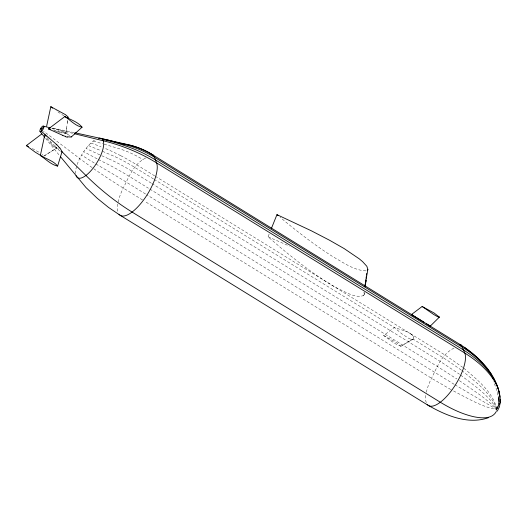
<?xml version="1.0" encoding="UTF-8"?>
<svg xmlns="http://www.w3.org/2000/svg" width="527" height="527" viewBox="0 0 527 527"><rect width="100%" height="100%" fill="white"/><g stroke="black" fill="none" stroke-linecap="round" stroke-linejoin="round"><path stroke-width="0.4" stroke-dasharray="2.63 1.98" d="M498.865 397.529L498.832 401.449L498.885 395.968M499.372 396.462L499.161 401.726L499.286 397.997M43.491 156.4L56.554 148.127L55.572 145.584M498.726 402.167L498.707 396.376M499.095 401.614L499.247 397.766M66.659 127.857L65.961 133.12L61.488 132.89M364.276 294.514L364.565 292.175M65.961 133.12L67.535 121.282M67.364 122.593L67.693 120.275M269.165 234.014L268.059 236.781L281.194 248.118A561.295 360.04 12.1 0 0 293.559 258.164C307.775 269.297 322.333 280.16 338.275 288.737C346.008 291.991 354.783 298.341 363.459 295.64L363.933 292.478M498.68 402.924L497.139 408.919M498.628 404.459L497.224 408.781C500.051 399.716 497.389 390.006 493.358 381.746M498.621 405.395L497.587 408.109M496.243 411.607L496.697 410.23M497.64 408.234L498.351 406.923M363.459 295.64L364.315 294.382L364.19 292.637M461.217 370.053L447.351 360.33L413.076 339.111L400.869 346.246M413.076 339.111L400.902 346.186C394.565 344.414 389.242 339.085 383.656 335.547L394.282 327.517L405.072 330.963M145.768 157.935C133.456 164.141 129.135 176.631 123.278 188.067A32.516 12.095 -58.3 0 0 117.824 211.768M453.997 348.11C441.685 354.309 437.364 366.799 431.508 378.241A32.516 12.095 -58.3 0 0 426.231 392.76M44.413 155.735L56.633 147.962M56.554 148.127L53.938 146.473M412.812 339.316L410.922 339.197M365.876 270.878C353.795 270.331 343.406 262.545 333.169 256.873C314.547 244.983 297.03 231.445 280.094 217.282M459.392 380.639C472.238 389.743 486.052 398.023 496.921 409.545C480.532 406.673 466.079 397.239 451.402 389.875M51.791 128.509L59.992 130.465M74.09 132.58L52.061 127.791M52.048 128.272L72.818 133.338M53.53 130.07L63.385 132.85M93.312 141.032L102.587 143.739M104.155 144.2L118.391 148.456A102.844 69.004 52.9 0 1 143.304 159.773M57.983 131.981L55.855 131.282M54.722 130.88L55.276 131.078M63.741 131.598L66.066 132.988M65.928 133.733L66.283 133.865M88.444 145.577L101.144 150.742M102.561 151.335L115.314 156.815M67.397 134.306L70.618 135.94M268.059 236.781L285.911 244.561A561.295 360.04 12.1 0 1 289.356 246.122M108.318 158.653L101.197 155.472M99.787 154.833L86.026 148.469M383.656 335.547L395.612 342.056L400.902 346.186M98.463 159.549L105.532 163.126A127.112 36.778 38.6 0 1 129.168 176.321L148.43 188.211M120.591 155.61L113.634 152.178A222.565 106.085 -4.4 0 0 103.891 147.916M97.073 158.831L83.721 151.657M32.364 148.528L39.505 152.56M496.921 409.545L455.447 385.099M450.75 389.512L431.508 378.241L144.602 201.228M63.978 115.887L56.125 110.729M454.162 384.315L146.888 194.825M154.661 175.866L136.704 164.786A82.337 17.977 36.8 0 0 120.591 155.623M155.327 176.275L444.933 354.954L462.686 367.312M153.436 178.923L134.49 167.23A87.429 26.607 39 0 0 115.327 156.829M154.108 179.338L394.282 327.517L401.798 333.789L408.188 338.024A18.55 17.207 -52.5 0 0 410.915 339.217M151.209 183.113L131.948 171.229A101.803 33.708 39.8 0 0 108.331 158.673M151.901 183.534L440.177 361.397L459.465 374.216M149.806 189.061L437.397 366.496L456.876 378.959M145.511 193.976L126.243 182.092A167.434 20.243 34.5 0 0 102.791 168.047A222.098 56.541 20.5 0 1 81.586 155.043M142.54 199.957L123.278 188.067A195.398 42.99 26.5 0 1 79.702 158.522L43.543 131.177M60.447 151.269L58.345 149.642M460.69 375.112C473.556 385.204 488.259 394.624 496.691 409.005M411.106 334.164L409.934 333.367A34.262 28.484 -5.2 0 0 405.059 330.982M461.83 370.501C474.932 381.476 490.565 392.319 496.77 408.886M463.885 368.228C476.81 379.532 492.541 391.337 496.836 408.814M42.088 154.404L43.102 155.346M54.907 146.335L49.07 139.912M51.514 143.95L45.645 137.033M48.076 138.739L48.57 139.326M47.101 137.567L47.582 138.153M45.638 138.43L58.879 154.721M55.006 144.8L55.289 145.189M413.161 336.259L413.662 337.57M497.929 391.363L498.608 395.006M75.578 173.554A22.951 8.537 -58.3 0 1 95.334 139.675M90.914 143.067A222.565 106.085 -4.4 0 1 101.046 146.769M426.277 402.628A32.516 12.095 -58.3 0 1 425.895 394.677M413.649 337.57A2.339 1.943 -5.2 0 1 413.096 339.124M411.093 334.177A11.06 9.196 -5.2 0 1 413.208 336.239M59.795 130.571A45.908 17.72 -0.3 0 1 61.962 131.19M61.89 131.546A29.341 13.155 -4.7 0 1 63.161 131.934M61.764 132.62A30.046 15.105 -8.2 0 1 60.77 132.409M60.269 132.494A45.908 26.798 -12.7 0 1 58.089 131.882M56.929 148.153A45.908 28.293 38 0 1 55.025 146.262M58.662 149.325A29.341 20.25 37.5 0 1 57.423 148.206M66.356 133.601A30.046 22.167 26.9 0 1 67.482 134.042M63.398 132.712A45.908 30.032 26.2 0 1 65.961 133.601M53.899 146.862A30.046 14.855 71 0 1 53.214 146.203M53.049 145.801A45.908 19.453 65.4 0 1 51.494 144.161"/><path stroke-width="0.79" d="M500.307 400.177C498.726 376.008 479.537 356.627 459.939 344.394L459.821 344.434M500.65 399.598L499.458 406.811L497.323 411.086M365.237 286.728L366.008 280.496L365 285.72M67.93 118.318L68.082 116.948L65.539 114.708L50.816 106.691L46.639 126.151M271.392 228.481L276.952 214.654L311.319 230.793L329.553 240.246L344.151 248.579L359.328 258.889L362.655 261.695L366.838 266.28L367.859 269.376L364.868 286.444M365.573 281.411L365.81 279.83M366.048 278.249L366.278 276.668M366.515 275.087L366.752 273.506M50.566 127.909L43.893 126.282L41.916 128.819L41.383 131.315L56.916 144.82M40.355 155.472C45.954 158.811 53.701 160.906 57.601 166.11C51.02 164.661 45.836 159.187 40.355 155.472L44.808 134.714L46.152 136.407M499.57 404.505L500.242 401.502M57.601 166.11L62.087 151.559L59.847 147.883M62.838 135.399L48.451 128.917L64.821 116.553C70.598 119.767 77.91 121.889 82.067 127.191L71.204 137.06L67.37 136.809M496.243 411.607C491.954 419.446 481.27 418.207 473.872 416.758C461.902 414.044 450.756 408.583 440.322 402.239L132.093 212.071A195.398 131.111 52.9 0 1 85.927 175.465L61.975 151.723L61.507 151.776M367.22 270.344L367.859 269.376M82.067 127.191C75.644 126.144 70.302 120.057 64.821 116.553M422.127 306.483L434.083 312.992L439.373 317.122L437.562 316.674L433.754 314.52L422.127 306.483L411.501 314.514L413.056 315.877M439.373 317.122L430.289 326.101L426.653 323.874M40.974 155.669L35.243 152.178L26.35 145.61L41.699 134.016M151.025 154.451L151.71 154.227L461.421 345.35L464.827 353.07C478.147 361.489 490.729 372.358 497.58 386.838M68.062 117.33L67.502 117.383M488.312 417.753C467.963 424.848 446.165 415.586 428.504 405.533L120.275 215.365L108.496 207.394L97.39 198.415L85.973 187.54L60.394 156.591M40.48 128.858L41.916 128.819M119.932 143.199L130.551 145.307A87.429 77.792 83 0 1 151.723 154.2M118.173 142.863L119.346 143.087M48.451 128.917L50.572 129.372M74.887 132.758L108.101 140.044L128.707 145.623M99.603 138.212L127.132 144.438A101.803 89.715 80 0 1 153.205 155.142M74.3 133.7L103.226 140.755A195.398 174.101 -20.2 0 1 156.591 162.902L464.827 353.07A32.516 12.095 -58.3 0 1 452.014 389.888A32.516 12.095 -58.3 0 1 427.206 404.361M65.743 136.374L65.388 136.269M26.35 145.61L28.498 146.618M423.813 322.122L421.369 320.614A100.314 0.652 31.8 0 1 419.597 319.52L411.501 314.514M151.71 154.227L153.192 155.182L154.437 157.237L462.666 347.412C473.799 354.355 483.832 363.281 491.217 374.196M459.939 344.394L461.421 345.35M464.491 347.379L473.516 354.407L481.922 362.688M50.816 106.691L52.68 108.154M276.952 214.654L278.21 215.708M40.039 131.533L44.624 137.172M485.703 367.194L486.974 368.94M488.252 370.692L489.096 371.858M71.158 136.427L71.303 136.882M492.047 376.607L493.45 379.328M493.094 377.279L496.974 385.935M154.437 157.237L156.591 162.902A32.516 12.095 -58.3 0 1 143.785 199.713A32.516 12.095 -58.3 0 1 118.977 214.193M497.916 387.72L499.043 392.022M499.326 394.064L499.517 395.434M500.018 397.114C497.58 376.304 480.433 360.896 463.767 350.132L155.537 159.964A167.434 154.859 -71.3 0 0 129.991 147.501A222.098 186.011 -18.7 0 0 102.396 139.326M98.582 138.337A22.951 8.537 -58.3 0 1 97.199 162.211A22.951 8.537 -58.3 0 1 76.013 175.741M128.7 145.636A127.112 113.654 84.8 0 1 154.444 157.224M430.328 326.127A2.391 0.896 22.3 0 1 429.795 326.206M58.853 147.145A30.046 22.417 36.3 0 1 59.63 148.015M56.837 144.885A45.908 37.377 32.4 0 1 58.734 146.783M65.368 136.361A45.908 38.649 32.1 0 1 62.812 135.485M67.331 137.191A29.341 23.148 28.5 0 1 65.684 136.756M41.844 130.913A3.333 1.238 -58.3 0 0 43.721 126.025A3.333 1.238 -58.3 0 0 40.184 129.517A3.333 1.238 -58.3 0 0 41.844 130.913"/></g></svg>
